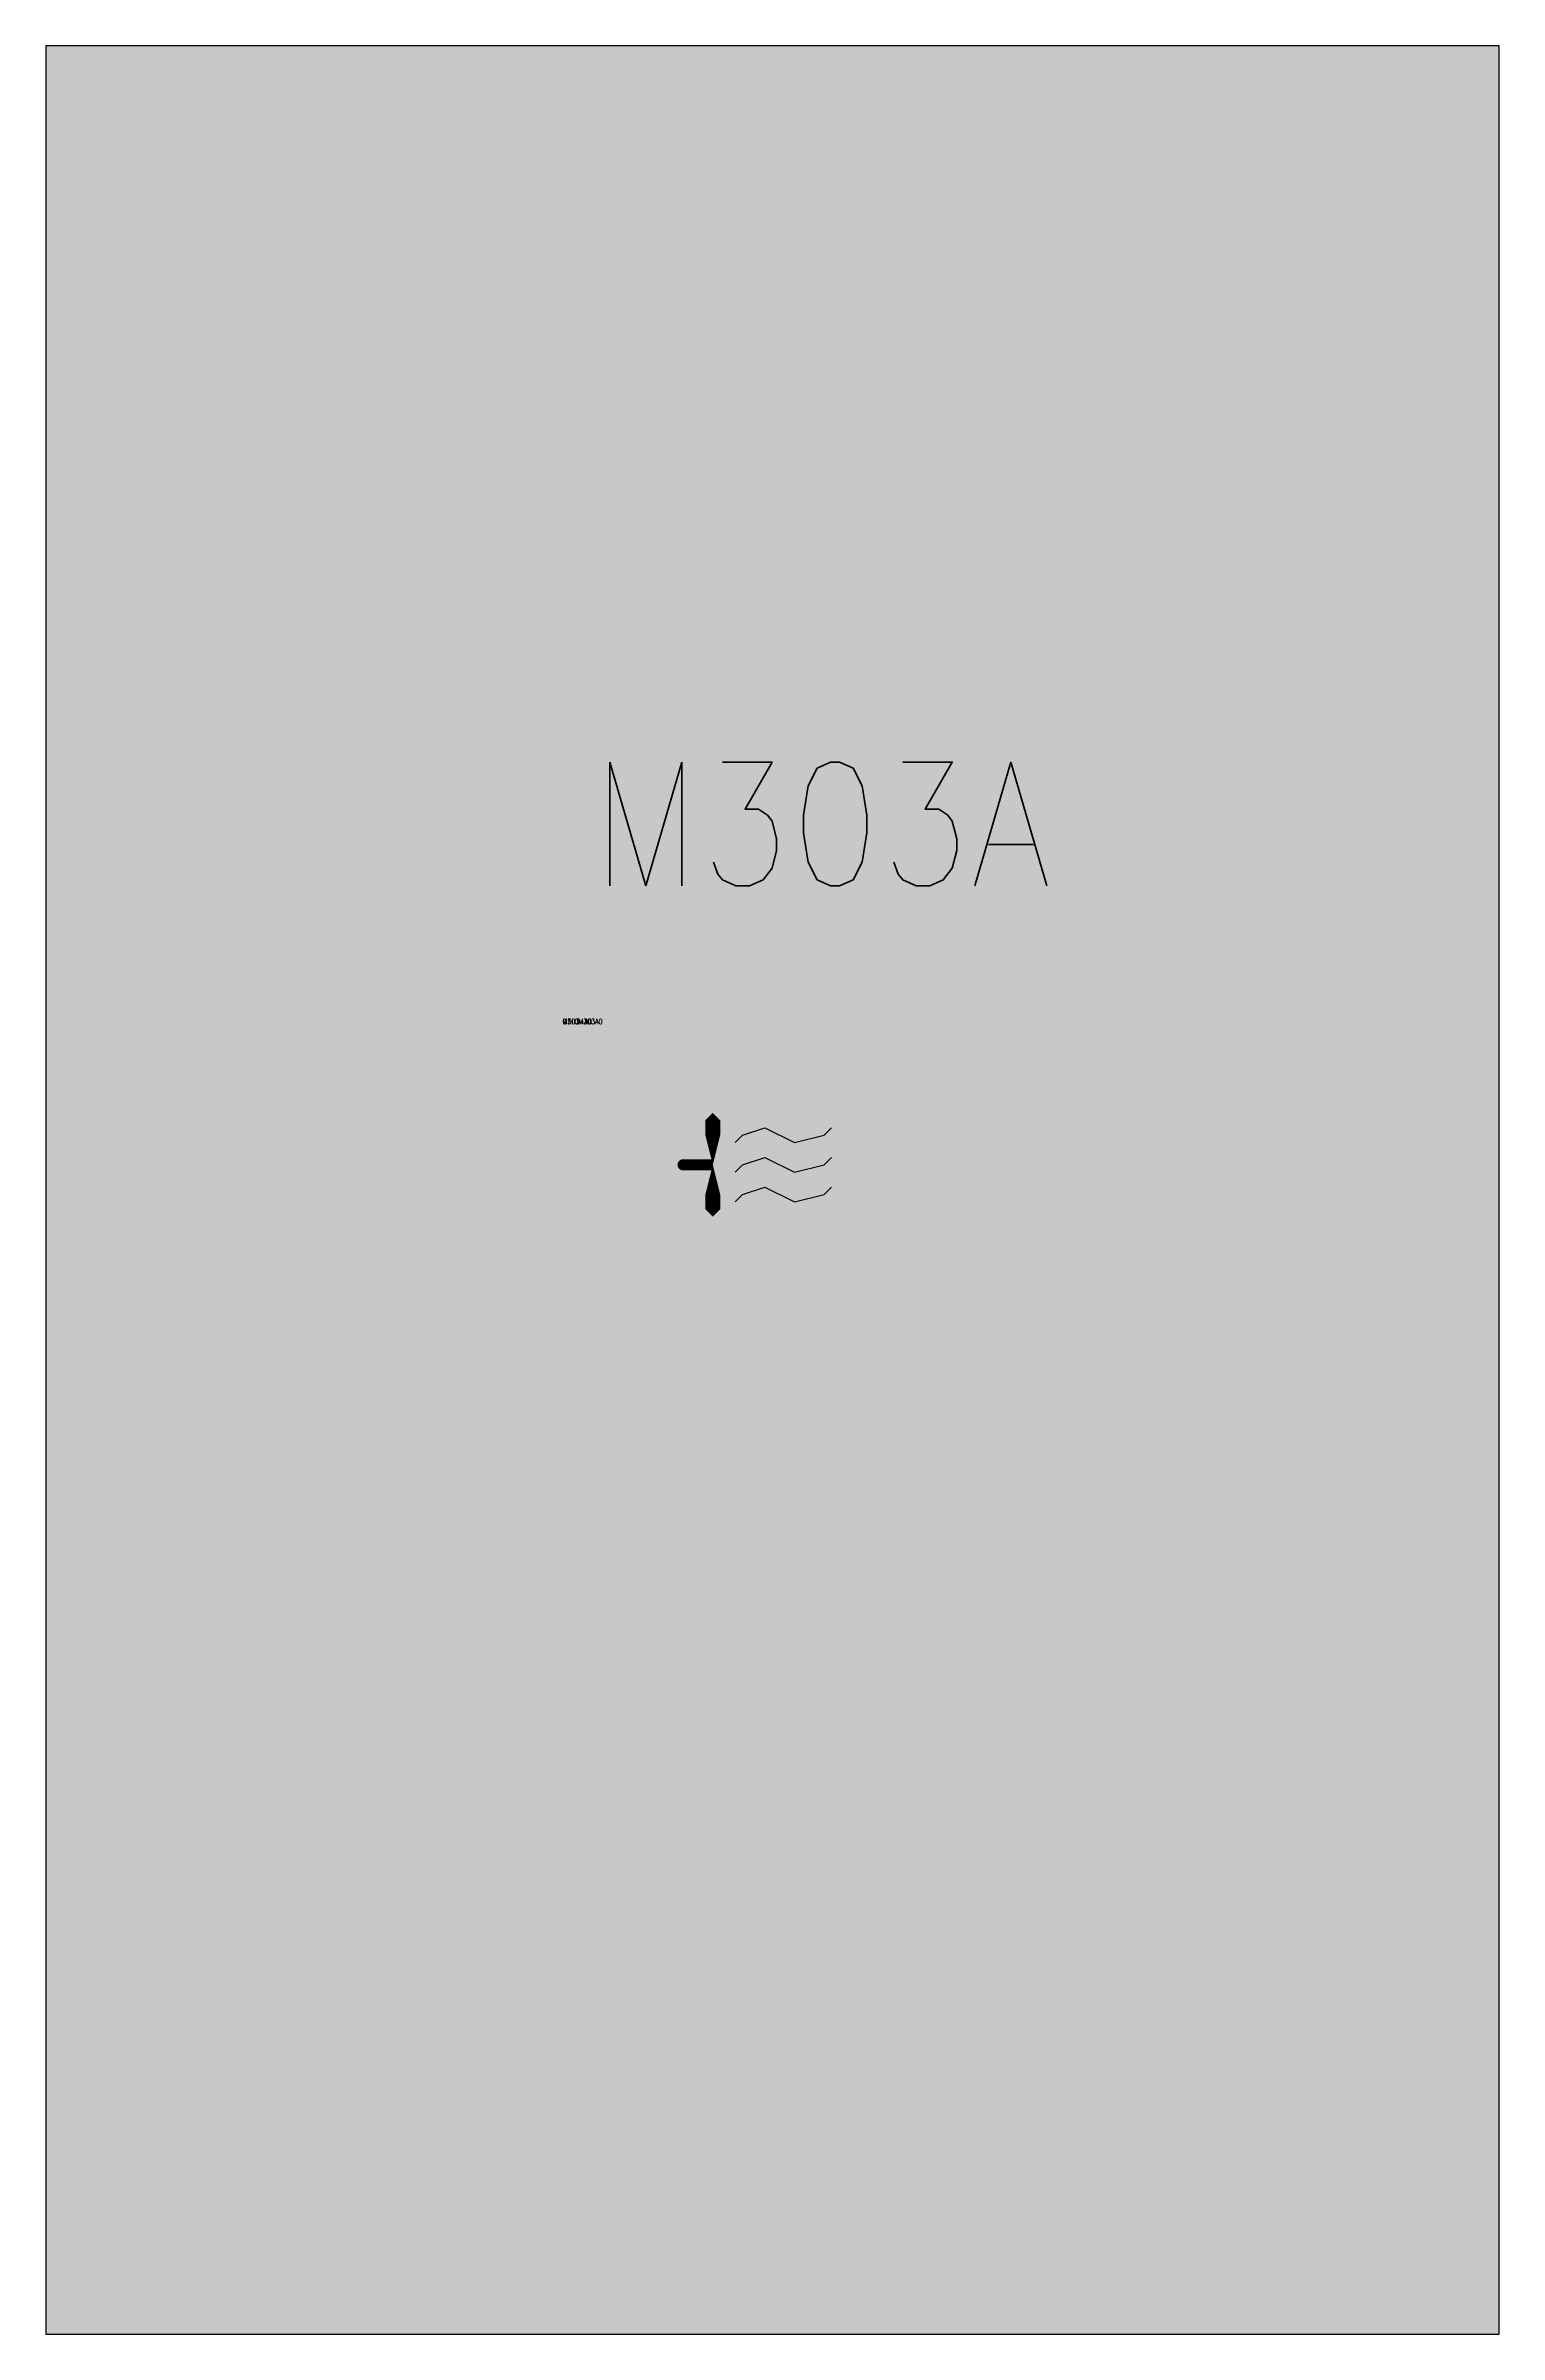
# Model space of a CAD drawing. Header units: inches. Extents: x 1104 to 1386, y 335 to 779.
import ezdxf

# ---------------------------------------------------------------- set-up
doc = ezdxf.new("R2010")
doc.units = ezdxf.units.IN
doc.header["$LTSCALE"] = 0.25
doc.header["$MEASUREMENT"] = 0
doc.layers.get('0').update_dxf_attribs({"linetype": 'CONTINUOUS'})
for name, color, linetype in [('A-IDEN-ICON', 4, 'CONTINUOUS'), ('A-IDEN-RNUM', 7, 'CONTINUOUS'), ('A-IDEN-SNUM', 4, 'CONTINUOUS'), ('A-IDEN-VNUM', 4, 'CONTINUOUS'), ('AREA-ASSIGN', 7, 'CONTINUOUS'), ('Rooms-Category-Color', 7, 'CONTINUOUS'), ('Rooms-College-Color', 7, 'CONTINUOUS'), ('Rooms-Department-Color', 7, 'CONTINUOUS'), ('Rooms-Division-Color', 7, 'CONTINUOUS')]:
    doc.layers.add(name, color=color, linetype=linetype)
doc.layers.get('0').off()
doc.styles.add('ROOMSNUMBER', font='txt.shx', dxfattribs={"height": 0.03})
doc.styles.add('ROOMVNUMBER', font='simplex.shx', dxfattribs={"width": 0.85})

# ---------------------------------------------------------------- blocks, each defined once
blk = doc.blocks.new('CPMECH')
for p, q in [((0.005, 0.025), (0.015, 0.035)), ((0.015, 0.035), (0.045, 0.045)), ((0.045, 0.045), (0.085, 0.025)), ((0.085, 0.025), (0.125, 0.035)), ((0.125, 0.035), (0.135, 0.045)), ((0.015, -0.005), (0.045, 0.005)), ((0.045, 0.005), (0.085, -0.015)), ((0.125, -0.005), (0.135, 0.005)), ((0.005, -0.015), (0.015, -0.005)), ((0.085, -0.015), (0.125, -0.005)), ((0.005, -0.055), (0.015, -0.045)), ((0.015, -0.045), (0.045, -0.035)), ((0.045, -0.035), (0.085, -0.055)), ((0.085, -0.055), (0.125, -0.045)), ((0.125, -0.045), (0.135, -0.035))]:
    blk.add_line(p, q)
for points in [[(-0.025, -0.005, 0, 0.02, 0), (-0.025, 0.035, 0.02, 0.02, 0), (-0.025, 0.055, 0.02, 0, 0), (-0.025, 0.065, 0, 0, 0)], [(-0.025, -0.005, 0, 0.02, 0), (-0.025, -0.045, 0.02, 0.02, 0), (-0.025, -0.065, 0.02, 0, 0), (-0.025, -0.075, 0, 0, 0)]]:
    blk.add_lwpolyline(points, format="xyseb")
at = {"const_width": 0.0075}
blk.add_lwpolyline([(-0.0682, -0.0069, 1), (-0.0618, -0.0031, 1)], format="xyb", close=True, dxfattribs=at)
at = {"const_width": 0.015}
blk.add_lwpolyline([(-0.025, -0.005), (-0.065, -0.005)], dxfattribs=at)

msp = doc.modelspace()

# ---------------------------------------------------------------- hatches: boundary and pattern name
at = {"layer": 'Rooms-Category-Color', "true_color": 0xadadad}
msp.add_hatch(color=253, dxfattribs=at).paths.add_polyline_path([(1385.96, 778.66), (1104, 778.66), (1104, 334.66), (1385.96, 334.66)])
at = {"layer": 'Rooms-College-Color', "true_color": 0xadadad}
msp.add_hatch(color=253, dxfattribs=at).paths.add_polyline_path([(1385.96, 778.66), (1104, 778.66), (1104, 334.66), (1385.96, 334.66)])
at = {"layer": 'Rooms-Department-Color', "true_color": 0xacacac}
msp.add_hatch(color=253, dxfattribs=at).paths.add_polyline_path([(1385.96, 778.66), (1104, 778.66), (1104, 334.66), (1385.96, 334.66)])
at = {"layer": 'Rooms-Division-Color', "true_color": 0xadadad}
msp.add_hatch(color=253, dxfattribs=at).paths.add_polyline_path([(1385.96, 778.66), (1104, 778.66), (1104, 334.66), (1385.96, 334.66)])

# ---------------------------------------------------------------- linework, layer by layer
at = {"layer": 'AREA-ASSIGN', "color": 3}
msp.add_lwpolyline([(1385.96, 778.66), (1104, 778.66), (1104, 334.66), (1385.96, 334.66)], close=True, dxfattribs=at)

# ---------------------------------------------------------------- block references
at = {"layer": 'A-IDEN-ICON', "xscale": 143.99999999799, "yscale": 143.99999999799, "zscale": 143.99999999799}
msp.add_blockref('CPMECH', (1236.99, 562.27), dxfattribs=at)

# ---------------------------------------------------------------- texts
at = {"layer": 'A-IDEN-RNUM', "style": 'ROOMSNUMBER', "width": 0.85}
msp.add_text('M303-A0', height=1, dxfattribs=at).set_placement((1204.25, 588.84))
at = {"layer": 'A-IDEN-SNUM', "style": 'ROOMSNUMBER', "width": 0.85}
msp.add_text('0110M303A0', height=1, dxfattribs=at).set_placement((1204.25, 588.84))
at = {"layer": 'A-IDEN-VNUM', "style": 'ROOMVNUMBER', "width": 0.85}
msp.add_text('M303A', height=24, dxfattribs=at).set_placement((1209.92, 615.67))

doc.saveas('drawing.dxf')
